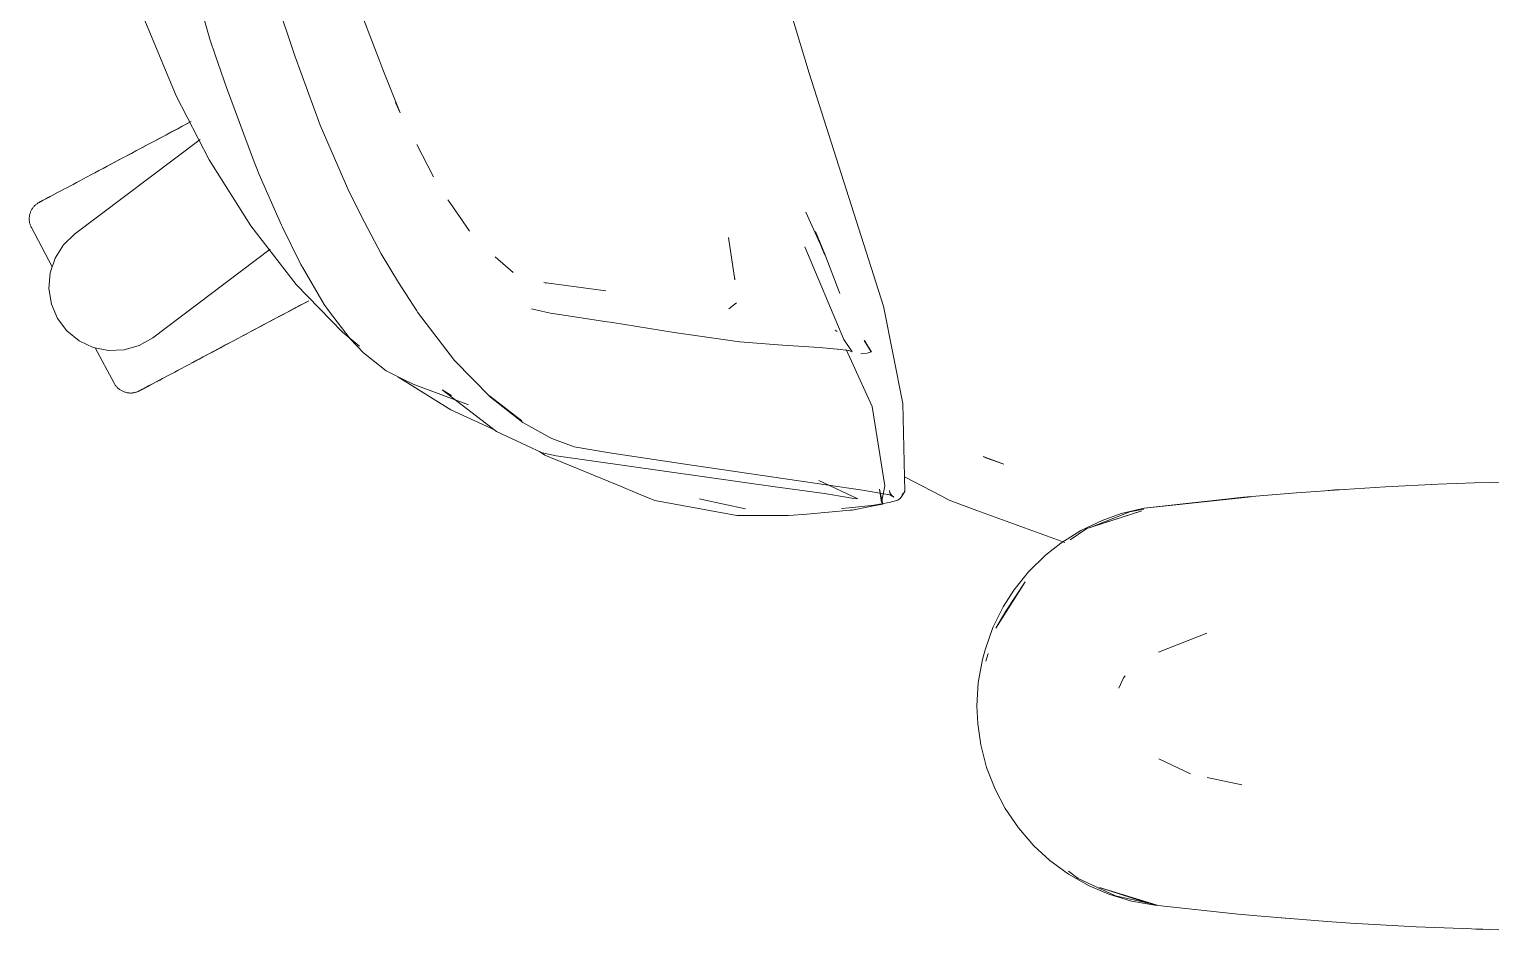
# Model space of a CAD drawing. Header units: millimetres. Extents: x 155927 to 295199, y -4084 to 97293.
# Drawn here: x 158257.8 to 158572.8, y 10098.9 to 10293 of the extents above; entities that cross this region are included whole.
import ezdxf

# ---------------------------------------------------------------- set-up
doc = ezdxf.new("R2010")
doc.units = ezdxf.units.MM
doc.header["$MEASUREMENT"] = 0
doc.layers.add('G-IMPT', color=8, linetype='CONTINUOUS', lineweight=9)
doc.layers.add('I-FURN', color=8, linetype='CONTINUOUS', lineweight=9)

msp = doc.modelspace()

# ---------------------------------------------------------------- linework, layer by layer
at = {"layer": 'G-IMPT'}
for p, q in [((158296.76, 10290.91), (158287.81, 10321.74)), ((158416.77, 10313.55), (158425.95, 10283.58)), ((158315.06, 10287.26), (158310.05, 10302.18)), ((158326.65, 10303.52), (158333.36, 10286.07)), ((158281.96, 10296.66), (158289.48, 10278.69)), ((158296.76, 10290.91), (158297.95, 10287.31)), ((158300.29, 10280.49), (158297.95, 10287.31)), ((158315.06, 10287.26), (158320.52, 10272.38)), ((158333.36, 10286.07), (158334.03, 10284.34)), ((158334.03, 10284.34), (158337.75, 10275.02)), ((158425.95, 10283.58), (158441.94, 10233.33)), ((158300.29, 10280.49), (158305.89, 10265.41)), ((158289.48, 10278.69), (158296.57, 10264.91)), ((158337.75, 10275.02), (158336.75, 10277.26)), ((158320.52, 10272.38), (158326.7, 10258.16)), ((158344.92, 10261.18), (158341.38, 10268.15)), ((158296.57, 10264.91), (158305.55, 10250.62)), ((158307.37, 10261.73), (158305.89, 10265.41)), ((158312.14, 10250.77), (158307.37, 10261.73)), ((158330.09, 10251.43), (158326.7, 10258.16)), ((158348.45, 10255.71), (158348.06, 10256.29)), ((158351.95, 10250.58), (158348.45, 10255.71)), ((158428.24, 10246.9), (158425.19, 10253.61)), ((158305.55, 10250.62), (158315.35, 10238.02)), ((158312.14, 10250.77), (158312.36, 10250.33)), ((158316.36, 10242.32), (158312.36, 10250.33)), ((158330.09, 10251.43), (158333.66, 10244.64)), ((158351.95, 10250.58), (158352.7, 10249.47)), ((158429.27, 10244.31), (158427.24, 10249.43)), ((158429.26, 10244.52), (158427.25, 10249.42)), ((158427.25, 10249.42), (158429.27, 10244.31)), ((158409.91, 10238.99), (158408.51, 10248.15)), ((158433.4, 10226.18), (158424.97, 10246.16)), ((158316.36, 10242.32), (158316.67, 10241.72)), ((158337.42, 10238.41), (158333.66, 10244.64)), ((158358.22, 10243.94), (158362.13, 10240.6)), ((158429.26, 10244.52), (158432.52, 10236.05)), ((158316.67, 10241.72), (158321.4, 10233.72)), ((158409.91, 10238.99), (158409.87, 10239.34)), ((158325.31, 10227.72), (158315.35, 10238.02)), ((158337.42, 10238.41), (158341.31, 10232.31)), ((158382.08, 10236.66), (158368.72, 10238.44)), ((158368.72, 10238.44), (158369.19, 10238.3)), ((158322.27, 10232.43), (158321.4, 10233.72)), ((158410.26, 10234.04), (158408.62, 10232.76)), ((158446.14, 10212.38), (158441.94, 10233.33)), ((158326.98, 10226.3), (158322.27, 10232.43)), ((158341.31, 10232.31), (158341.47, 10232.06)), ((158349.5, 10221.62), (158341.47, 10232.06)), ((158366.04, 10232.74), (158368.2, 10232.28)), ((158368.2, 10232.28), (158370.19, 10231.86)), ((158370.65, 10231.79), (158370.19, 10231.86)), ((158382.38, 10229.98), (158370.65, 10231.79)), ((158382.38, 10229.98), (158382.99, 10229.89)), ((158383.5, 10229.81), (158382.99, 10229.89)), ((158396.85, 10227.69), (158383.5, 10229.81)), ((158325.31, 10227.72), (158328.98, 10224.72)), ((158396.85, 10227.69), (158410.92, 10225.66)), ((158431.95, 10227.9), (158431.51, 10228.17)), ((158329.88, 10223.28), (158326.98, 10226.3)), ((158411, 10225.65), (158410.92, 10225.66)), ((158411, 10225.65), (158419.25, 10225.03)), ((158419.25, 10225.03), (158420.23, 10224.96)), ((158420.23, 10224.96), (158428.09, 10224.4)), ((158428.09, 10224.4), (158431.97, 10224.1)), ((158432.05, 10224.1), (158431.97, 10224.1)), ((158432.05, 10224.1), (158434.43, 10223.8)), ((158435.16, 10223.51), (158433.4, 10226.18)), ((158439.51, 10211.68), (158433.9, 10224.03)), ((158434.44, 10223.8), (158434.43, 10223.8)), ((158434.44, 10223.8), (158435.16, 10223.51)), ((158439.37, 10223.51), (158437.78, 10225.97)), ((158437.78, 10225.97), (158439.3, 10223.49)), ((158439.3, 10223.49), (158437.82, 10225.96)), ((158438.43, 10223.21), (158439.3, 10223.49)), ((158439.37, 10223.51), (158439.3, 10223.49)), ((158334.74, 10219.42), (158329.88, 10223.28)), ((158349.5, 10221.62), (158357.23, 10213.72)), ((158437.08, 10223.04), (158438.43, 10223.21)), ((158334.74, 10219.42), (158335.88, 10218.8)), ((158335.88, 10218.8), (158338.31, 10217.63)), ((158348.68, 10210.99), (158337.23, 10218.11)), ((158338.31, 10217.63), (158340.54, 10216.56)), ((158352.45, 10212.05), (158340.54, 10216.56)), ((158346.79, 10215.28), (158348.82, 10214.12)), ((158346.79, 10215.28), (158358.5, 10206.34)), ((158357.02, 10214.03), (158363.97, 10208.63)), ((158357.02, 10214.03), (158360.59, 10211.22)), ((158357.31, 10207.01), (158348.68, 10210.99)), ((158364.2, 10208.3), (158357.23, 10213.72)), ((158363.97, 10208.63), (158360.59, 10211.22)), ((158439.51, 10211.68), (158442.22, 10194.63)), ((158446.14, 10212.38), (158446.52, 10193.39)), ((158364.2, 10208.3), (158370.03, 10205.01)), ((158357.31, 10207.01), (158357.84, 10206.76)), ((158365.02, 10203.3), (158358.5, 10206.34)), ((158370.03, 10205.01), (158370.45, 10204.8)), ((158375.24, 10203.05), (158370.45, 10204.8)), ((158365.02, 10203.3), (158368.38, 10201.73)), ((158367.77, 10202.02), (158368.94, 10201.25)), ((158371.37, 10201.09), (158368.38, 10201.73)), ((158375.24, 10203.05), (158382.91, 10201.75)), ((158398.68, 10199.35), (158382.91, 10201.75)), ((158368.94, 10201.25), (158385.39, 10194.45)), ((158418.59, 10194.41), (158371.37, 10201.09)), ((158429.56, 10194.8), (158398.68, 10199.35)), ((158463.4, 10200.92), (158467.86, 10199.29)), ((158463.4, 10200.92), (158463.98, 10200.66)), ((158467.86, 10199.29), (158463.98, 10200.66)), ((158436.44, 10191.78), (158428.03, 10195.77)), ((158446.46, 10196.58), (158454.36, 10192.44)), ((158561.44, 10194.95), (158569.31, 10195.25)), ((158581.62, 10195.54), (158569.31, 10195.25)), ((158385.39, 10194.45), (158388.76, 10193.06)), ((158392.62, 10191.46), (158388.76, 10193.06)), ((158418.59, 10194.41), (158429.25, 10192.97)), ((158430.55, 10192.76), (158429.25, 10192.97)), ((158437.41, 10193.69), (158429.56, 10194.8)), ((158430.55, 10192.76), (158435.57, 10191.92)), ((158436.44, 10191.78), (158435.57, 10191.92)), ((158443.68, 10192.58), (158437.41, 10193.69)), ((158441.05, 10193.92), (158441.54, 10191.05)), ((158441.05, 10193.92), (158441.77, 10190.64)), ((158441.54, 10191.05), (158442.22, 10194.63)), ((158443.06, 10192.75), (158443.68, 10192.58)), ((158443.06, 10192.75), (158444.15, 10192.19)), ((158443.25, 10193.62), (158443.33, 10193.12)), ((158443.65, 10192.58), (158443.33, 10193.12)), ((158443.65, 10192.58), (158444.15, 10192.19)), ((158445, 10191.54), (158445.54, 10191.86)), ((158445.54, 10191.86), (158445.92, 10192.36)), ((158446.52, 10193.39), (158445.92, 10192.36)), ((158446.04, 10192.98), (158445.92, 10192.36)), ((158445.92, 10192.36), (158445.94, 10192.43)), ((158446.04, 10192.98), (158445.94, 10192.43)), ((158454.36, 10192.44), (158456.12, 10191.52)), ((158498.14, 10189.79), (158521.09, 10192.24)), ((158498.14, 10189.79), (158519.57, 10192.14)), ((158521.09, 10192.24), (158500.95, 10190.12)), ((158519.57, 10192.14), (158530.97, 10193.12)), ((158541.26, 10193.85), (158530.97, 10193.12)), ((158539.22, 10193.72), (158537.8, 10193.58)), ((158539.22, 10193.72), (158541.12, 10193.81)), ((158541.26, 10193.85), (158550.13, 10194.41)), ((158561.44, 10194.95), (158550.13, 10194.41)), ((158410.31, 10188.23), (158392.62, 10191.46)), ((158402.87, 10191.68), (158402.3, 10191.83)), ((158412.18, 10189.64), (158402.87, 10191.68)), ((158434.73, 10189.34), (158425.41, 10188.54)), ((158434.56, 10189.86), (158432.88, 10189.72)), ((158439.25, 10190.38), (158434.56, 10189.86)), ((158434.73, 10189.34), (158435.2, 10189.39)), ((158435.2, 10189.39), (158439.45, 10190.2)), ((158439.86, 10190.46), (158439.25, 10190.38)), ((158439.45, 10190.2), (158441.77, 10190.64)), ((158439.86, 10190.46), (158443.14, 10190.99)), ((158445, 10191.54), (158443.14, 10190.99)), ((158462.09, 10189.33), (158456.12, 10191.52)), ((158481.03, 10182.38), (158462.09, 10189.33)), ((158485.78, 10185.39), (158497.64, 10189.2)), ((158495.01, 10188.99), (158486.82, 10185.79)), ((158488.49, 10186.29), (158497.64, 10189.2)), ((158498.14, 10189.79), (158493.18, 10188.63)), ((158498.06, 10189.57), (158495.01, 10188.99)), ((158498.14, 10189.79), (158500.95, 10190.12)), ((158410.31, 10188.23), (158417.28, 10188.2)), ((158417.28, 10188.2), (158421.45, 10188.2)), ((158425.41, 10188.54), (158421.45, 10188.2)), ((158484.46, 10184.99), (158489.04, 10187.18)), ((158485.78, 10185.39), (158488.49, 10186.29)), ((158486.49, 10185.66), (158485.78, 10185.39)), ((158489.04, 10187.18), (158493.18, 10188.63)), ((158484.46, 10184.99), (158480.14, 10182.26)), ((158485.78, 10185.39), (158482.21, 10182.96)), ((158473.22, 10176.09), (158476.83, 10179.64)), ((158476.83, 10179.64), (158480.14, 10182.26)), ((158473.22, 10176.09), (158470.03, 10172.12)), ((158466.17, 10163.96), (158472.5, 10173.91)), ((158468.33, 10167.64), (158472.5, 10173.91)), ((158467.77, 10168.57), (158470.03, 10172.12)), ((158465.53, 10164.06), (158467.77, 10168.57)), ((158466.17, 10163.96), (158468.33, 10167.64)), ((158465.53, 10164.06), (158463.82, 10159.29)), ((158511.66, 10162.89), (158501.23, 10158.74)), ((158463.25, 10157.16), (158463.82, 10159.29)), ((158464.51, 10158.51), (158464, 10156.82)), ((158462.37, 10152.21), (158463.25, 10157.16)), ((158462.08, 10147.17), (158462.37, 10152.21)), ((158492.69, 10150.99), (158493.71, 10153.22)), ((158493.71, 10153.22), (158494, 10153.67)), ((158462.08, 10147.17), (158462.25, 10143.32)), ((158462.9, 10138.81), (158462.25, 10143.32)), ((158462.9, 10138.81), (158464.16, 10133.94)), ((158501.32, 10135.79), (158508.11, 10132.52)), ((158465.99, 10129.23), (158464.16, 10133.94)), ((158468.18, 10125.07), (158465.99, 10129.23)), ((158519.16, 10130.19), (158511.72, 10131.76)), ((158468.18, 10125.07), (158471.01, 10120.9)), ((158471.01, 10120.9), (158474.33, 10117.06)), ((158477.77, 10113.9), (158474.33, 10117.06)), ((158477.77, 10113.9), (158481.85, 10110.9)), ((158481.81, 10111.59), (158483.92, 10110)), ((158486.3, 10108.39), (158481.85, 10110.9)), ((158491.98, 10106.26), (158483.92, 10110)), ((158486.3, 10108.39), (158490.53, 10106.58)), ((158500.95, 10104.22), (158488.49, 10108.05)), ((158488.49, 10108.05), (158497.64, 10105.13)), ((158490.53, 10106.58), (158495.4, 10105.11)), ((158491.98, 10106.26), (158500.39, 10104.35)), ((158500.44, 10104.22), (158495.4, 10105.11)), ((158500.95, 10104.22), (158497.64, 10105.13)), ((158518.37, 10102.31), (158500.44, 10104.22)), ((158522.5, 10101.97), (158518.37, 10102.31)), ((158537.55, 10100.72), (158522.5, 10101.97)), ((158529.37, 10101.37), (158527.69, 10101.54)), ((158537.55, 10100.72), (158542.64, 10100.39)), ((158542.64, 10100.39), (158556.78, 10099.58)), ((158562.8, 10099.33), (158556.78, 10099.58)), ((158562.8, 10099.33), (158574.56, 10098.94)), ((158567.69, 10099.19), (158569.62, 10099.08)), ((158569.62, 10099.08), (158571.12, 10099.06))]:
    msp.add_line(p, q, dxfattribs=at)
at = {"layer": 'I-FURN'}
for p, q in [((158288.35, 10270.81), (158287.35, 10270.28)), ((158287.81, 10270.53), (158288.81, 10271.06)), ((158289.34, 10271.34), (158288.35, 10270.81)), ((158288.81, 10271.06), (158289.8, 10271.59)), ((158290.33, 10271.87), (158289.34, 10271.34)), ((158289.8, 10271.59), (158290.78, 10272.11)), ((158291.31, 10272.39), (158290.33, 10271.87)), ((158290.78, 10272.11), (158291.75, 10272.63)), ((158292.28, 10272.9), (158291.31, 10272.39)), ((158291.75, 10272.63), (158292.72, 10273.14)), ((158267.58, 10248.89), (158294.64, 10269.28)), ((158282.33, 10267.61), (158281.33, 10267.08)), ((158281.79, 10267.33), (158282.79, 10267.86)), ((158283.33, 10268.15), (158282.33, 10267.61)), ((158282.79, 10267.86), (158283.79, 10268.39)), ((158284.33, 10268.68), (158283.33, 10268.15)), ((158283.79, 10268.39), (158284.8, 10268.93)), ((158285.34, 10269.22), (158284.33, 10268.68)), ((158284.8, 10268.93), (158285.8, 10269.46)), ((158286.35, 10269.75), (158285.34, 10269.22)), ((158285.8, 10269.46), (158286.81, 10270)), ((158287.35, 10270.28), (158286.35, 10269.75)), ((158286.81, 10270), (158287.81, 10270.53)), ((158276.47, 10264.5), (158275.53, 10264)), ((158275.96, 10264.23), (158276.9, 10264.73)), ((158277.42, 10265), (158276.47, 10264.5)), ((158276.9, 10264.73), (158277.86, 10265.24)), ((158278.38, 10265.52), (158277.42, 10265)), ((158277.86, 10265.24), (158278.83, 10265.75)), ((158279.36, 10266.03), (158278.38, 10265.52)), ((158278.83, 10265.75), (158279.81, 10266.27)), ((158280.34, 10266.56), (158279.36, 10266.03)), ((158279.81, 10266.27), (158280.8, 10266.8)), ((158281.33, 10267.08), (158280.34, 10266.56)), ((158280.8, 10266.8), (158281.79, 10267.33)), ((158270.28, 10261.21), (158269.47, 10260.78)), ((158271.1, 10261.64), (158270.28, 10261.21)), ((158271.95, 10262.09), (158271.1, 10261.64)), ((158272.81, 10262.56), (158271.95, 10262.09)), ((158273.7, 10263.03), (158272.81, 10262.56)), ((158274.61, 10263.51), (158273.7, 10263.03)), ((158274.12, 10263.25), (158275.03, 10263.73)), ((158275.53, 10264), (158274.61, 10263.51)), ((158275.03, 10263.73), (158275.96, 10264.23)), ((158263.77, 10257.75), (158264.32, 10258.04)), ((158264.63, 10258.21), (158264.06, 10257.9)), ((158264.32, 10258.04), (158264.91, 10258.35)), ((158265.24, 10258.53), (158264.63, 10258.21)), ((158265.87, 10258.86), (158265.24, 10258.53)), ((158266.53, 10259.22), (158265.87, 10258.86)), ((158267.23, 10259.58), (158266.53, 10259.22)), ((158267.95, 10259.97), (158267.23, 10259.58)), ((158268.7, 10260.37), (158267.95, 10259.97)), ((158269.47, 10260.78), (158268.7, 10260.37)), ((158258.77, 10254.78), (158258.88, 10254.9)), ((158258.88, 10254.9), (158258.99, 10255.01)), ((158258.99, 10255.01), (158259.11, 10255.12)), ((158259.11, 10255.12), (158259.23, 10255.23)), ((158259.23, 10255.23), (158259.35, 10255.33)), ((158259.35, 10255.33), (158259.48, 10255.43)), ((158259.48, 10255.43), (158259.62, 10255.52)), ((158259.62, 10255.52), (158259.75, 10255.61)), ((158259.75, 10255.61), (158259.89, 10255.69)), ((158259.89, 10255.69), (158259.93, 10255.71)), ((158259.93, 10255.71), (158259.95, 10255.72)), ((158259.94, 10255.71), (158259.93, 10255.71)), ((158259.98, 10255.73), (158259.94, 10255.71)), ((158259.95, 10255.72), (158260.01, 10255.75)), ((158260.06, 10255.77), (158259.98, 10255.73)), ((158260.01, 10255.75), (158260.11, 10255.8)), ((158260.18, 10255.84), (158260.06, 10255.77)), ((158260.11, 10255.8), (158260.25, 10255.88)), ((158260.34, 10255.93), (158260.18, 10255.84)), ((158260.25, 10255.88), (158260.43, 10255.97)), ((158260.55, 10256.03), (158260.34, 10255.93)), ((158260.43, 10255.97), (158260.65, 10256.09)), ((158260.79, 10256.16), (158260.55, 10256.03)), ((158260.65, 10256.09), (158260.91, 10256.23)), ((158261.07, 10256.31), (158260.79, 10256.16)), ((158260.91, 10256.23), (158261.21, 10256.38)), ((158261.38, 10256.48), (158261.07, 10256.31)), ((158261.21, 10256.38), (158261.54, 10256.56)), ((158261.74, 10256.67), (158261.38, 10256.48)), ((158261.54, 10256.56), (158261.92, 10256.76)), ((158262.13, 10256.88), (158261.74, 10256.67)), ((158261.92, 10256.76), (158262.33, 10256.98)), ((158262.56, 10257.1), (158262.13, 10256.88)), ((158262.33, 10256.98), (158262.77, 10257.22)), ((158263.03, 10257.35), (158262.56, 10257.1)), ((158262.77, 10257.22), (158263.25, 10257.47)), ((158263.53, 10257.62), (158263.03, 10257.35)), ((158263.25, 10257.47), (158263.77, 10257.75)), ((158264.06, 10257.9), (158263.53, 10257.62)), ((158257.79, 10252.11), (158257.8, 10252.27)), ((158257.8, 10251.95), (158257.79, 10252.11)), ((158257.8, 10252.43), (158257.82, 10252.59)), ((158257.8, 10252.27), (158257.8, 10252.43)), ((158257.81, 10251.79), (158257.8, 10251.95)), ((158257.83, 10251.63), (158257.81, 10251.79)), ((158257.82, 10252.59), (158257.84, 10252.75)), ((158257.84, 10252.75), (158257.87, 10252.91)), ((158257.87, 10252.91), (158257.9, 10253.07)), ((158257.9, 10253.07), (158257.94, 10253.23)), ((158257.94, 10253.23), (158257.99, 10253.38)), ((158257.99, 10253.38), (158258.04, 10253.53)), ((158258.04, 10253.53), (158258.1, 10253.68)), ((158258.1, 10253.68), (158258.16, 10253.83)), ((158258.16, 10253.83), (158258.23, 10253.98)), ((158258.23, 10253.98), (158258.31, 10254.12)), ((158258.31, 10254.12), (158258.39, 10254.26)), ((158258.39, 10254.26), (158258.48, 10254.39)), ((158258.48, 10254.39), (158258.57, 10254.53)), ((158258.57, 10254.53), (158258.67, 10254.65)), ((158258.67, 10254.65), (158258.77, 10254.78)), ((158257.85, 10251.47), (158257.83, 10251.63)), ((158257.88, 10251.31), (158257.85, 10251.47)), ((158257.92, 10251.16), (158257.88, 10251.31)), ((158257.96, 10251), (158257.92, 10251.16)), ((158258.01, 10250.85), (158257.96, 10251)), ((158258.06, 10250.69), (158258.01, 10250.85)), ((158258.13, 10250.55), (158258.06, 10250.69)), ((158258.19, 10250.4), (158258.13, 10250.55)), ((158258.27, 10250.26), (158258.19, 10250.4)), ((158258.27, 10250.26), (158262.74, 10241.85)), ((158265.15, 10246.55), (158267.58, 10248.89)), ((158263.35, 10243.69), (158265.15, 10246.55)), ((158309.74, 10245.61), (158284.42, 10226.54)), ((158262.29, 10240.49), (158263.35, 10243.69)), ((158262.02, 10237.13), (158262.29, 10240.49)), ((158262.57, 10233.8), (158262.02, 10237.13)), ((158263.89, 10230.7), (158262.57, 10233.8)), ((158314.83, 10232.8), (158313.87, 10232.29)), ((158314.31, 10232.52), (158315.27, 10233.03)), ((158315.77, 10233.3), (158314.83, 10232.8)), ((158315.27, 10233.03), (158316.2, 10233.53)), ((158316.7, 10233.79), (158315.77, 10233.3)), ((158316.2, 10233.53), (158317.13, 10234.02)), ((158317.62, 10234.28), (158316.7, 10233.79)), ((158317.13, 10234.02), (158318.03, 10234.5)), ((158265.92, 10228), (158263.89, 10230.7)), ((158308.94, 10229.67), (158307.94, 10229.13)), ((158308.4, 10229.38), (158309.4, 10229.91)), ((158309.94, 10230.2), (158308.94, 10229.67)), ((158309.4, 10229.91), (158310.4, 10230.44)), ((158310.94, 10230.73), (158309.94, 10230.2)), ((158310.4, 10230.44), (158311.39, 10230.97)), ((158311.92, 10231.25), (158310.94, 10230.73)), ((158311.39, 10230.97), (158312.38, 10231.49)), ((158312.9, 10231.77), (158311.92, 10231.25)), ((158312.38, 10231.49), (158313.35, 10232.01)), ((158313.87, 10232.29), (158312.9, 10231.77)), ((158313.35, 10232.01), (158314.31, 10232.52)), ((158268.54, 10225.87), (158265.92, 10228)), ((158284.42, 10226.54), (158281.5, 10224.84)), ((158302.39, 10226.18), (158303.39, 10226.71)), ((158303.92, 10227), (158302.93, 10226.47)), ((158303.39, 10226.71), (158304.39, 10227.24)), ((158304.93, 10227.53), (158303.92, 10227)), ((158304.39, 10227.24), (158305.39, 10227.78)), ((158305.93, 10228.07), (158304.93, 10227.53)), ((158305.39, 10227.78), (158306.39, 10228.31)), ((158306.94, 10228.6), (158305.93, 10228.07)), ((158306.39, 10228.31), (158307.4, 10228.85)), ((158307.94, 10229.13), (158306.94, 10228.6)), ((158307.4, 10228.85), (158308.4, 10229.38)), ((158271.59, 10224.43), (158268.54, 10225.87)), ((158274.89, 10223.76), (158271.59, 10224.43)), ((158272.04, 10224.34), (158276.08, 10216.76)), ((158278.26, 10223.9), (158274.89, 10223.76)), ((158281.5, 10224.84), (158278.26, 10223.9)), ((158297.13, 10223.38), (158296.2, 10222.89)), ((158296.63, 10223.12), (158297.56, 10223.61)), ((158298.06, 10223.88), (158297.13, 10223.38)), ((158297.56, 10223.61), (158298.5, 10224.11)), ((158299.02, 10224.39), (158298.06, 10223.88)), ((158298.5, 10224.11), (158299.46, 10224.62)), ((158299.98, 10224.9), (158299.02, 10224.39)), ((158299.46, 10224.62), (158300.43, 10225.14)), ((158300.95, 10225.42), (158299.98, 10224.9)), ((158300.43, 10225.14), (158301.4, 10225.66)), ((158301.94, 10225.94), (158300.95, 10225.42)), ((158301.4, 10225.66), (158302.39, 10226.18)), ((158302.93, 10226.47), (158301.94, 10225.94)), ((158290.65, 10219.94), (158291.44, 10220.36)), ((158291.44, 10220.36), (158292.25, 10220.79)), ((158292.25, 10220.79), (158293.08, 10221.23)), ((158293.54, 10221.48), (158292.7, 10221.03)), ((158293.08, 10221.23), (158293.94, 10221.69)), ((158294.41, 10221.94), (158293.54, 10221.48)), ((158293.94, 10221.69), (158294.82, 10222.16)), ((158295.3, 10222.41), (158294.41, 10221.94)), ((158294.82, 10222.16), (158295.71, 10222.63)), ((158296.2, 10222.89), (158295.3, 10222.41)), ((158295.71, 10222.63), (158296.63, 10223.12)), ((158284.85, 10216.86), (158285.37, 10217.13)), ((158285.66, 10217.29), (158285.12, 10217)), ((158285.37, 10217.13), (158285.92, 10217.42)), ((158286.23, 10217.59), (158285.66, 10217.29)), ((158285.92, 10217.42), (158286.5, 10217.74)), ((158286.5, 10217.74), (158287.12, 10218.06)), ((158287.12, 10218.06), (158287.77, 10218.41)), ((158287.77, 10218.41), (158288.44, 10218.77)), ((158288.44, 10218.77), (158289.15, 10219.14)), ((158289.15, 10219.14), (158289.89, 10219.53)), ((158289.89, 10219.53), (158290.65, 10219.94)), ((158276.1, 10216.72), (158276.08, 10216.76)), ((158276.18, 10216.58), (158276.1, 10216.72)), ((158276.26, 10216.44), (158276.18, 10216.58)), ((158276.35, 10216.31), (158276.26, 10216.44)), ((158276.45, 10216.18), (158276.35, 10216.31)), ((158276.55, 10216.05), (158276.45, 10216.18)), ((158276.66, 10215.93), (158276.55, 10216.05)), ((158276.77, 10215.82), (158276.66, 10215.93)), ((158276.88, 10215.7), (158276.77, 10215.82)), ((158277, 10215.6), (158276.88, 10215.7)), ((158277.13, 10215.49), (158277, 10215.6)), ((158277.26, 10215.4), (158277.13, 10215.49)), ((158277.39, 10215.3), (158277.26, 10215.4)), ((158277.52, 10215.22), (158277.39, 10215.3)), ((158277.66, 10215.13), (158277.52, 10215.22)), ((158277.81, 10215.06), (158277.66, 10215.13)), ((158277.95, 10214.99), (158277.81, 10215.06)), ((158278.1, 10214.92), (158277.95, 10214.99)), ((158278.25, 10214.86), (158278.1, 10214.92)), ((158278.4, 10214.81), (158278.25, 10214.86)), ((158278.56, 10214.77), (158278.4, 10214.81)), ((158278.71, 10214.73), (158278.56, 10214.77)), ((158278.87, 10214.69), (158278.71, 10214.73)), ((158279.03, 10214.66), (158278.87, 10214.69)), ((158279.19, 10214.64), (158279.03, 10214.66)), ((158279.35, 10214.63), (158279.19, 10214.64)), ((158279.51, 10214.62), (158279.35, 10214.63)), ((158279.67, 10214.62), (158279.51, 10214.62)), ((158279.83, 10214.62), (158279.67, 10214.62)), ((158279.99, 10214.63), (158279.83, 10214.62)), ((158280.15, 10214.65), (158279.99, 10214.63)), ((158280.31, 10214.68), (158280.15, 10214.65)), ((158280.47, 10214.71), (158280.31, 10214.68)), ((158280.63, 10214.74), (158280.47, 10214.71)), ((158280.78, 10214.79), (158280.63, 10214.74)), ((158280.94, 10214.83), (158280.78, 10214.79)), ((158281.09, 10214.89), (158280.94, 10214.83)), ((158281.24, 10214.95), (158281.09, 10214.89)), ((158281.38, 10215.02), (158281.24, 10214.95)), ((158281.53, 10215.09), (158281.38, 10215.02)), ((158281.57, 10215.12), (158281.53, 10215.09)), ((158281.53, 10215.09), (158281.55, 10215.1)), ((158281.53, 10215.09), (158281.53, 10215.09)), ((158281.55, 10215.1), (158281.61, 10215.13)), ((158281.66, 10215.16), (158281.57, 10215.12)), ((158281.61, 10215.13), (158281.71, 10215.19)), ((158281.78, 10215.22), (158281.66, 10215.16)), ((158281.71, 10215.19), (158281.85, 10215.26)), ((158281.94, 10215.31), (158281.78, 10215.22)), ((158281.85, 10215.26), (158282.03, 10215.36)), ((158282.14, 10215.42), (158281.94, 10215.31)), ((158282.03, 10215.36), (158282.25, 10215.47)), ((158282.38, 10215.54), (158282.14, 10215.42)), ((158282.25, 10215.47), (158282.51, 10215.61)), ((158282.66, 10215.69), (158282.38, 10215.54)), ((158282.51, 10215.61), (158282.8, 10215.77)), ((158282.98, 10215.86), (158282.66, 10215.69)), ((158282.8, 10215.77), (158283.14, 10215.95)), ((158283.34, 10216.05), (158282.98, 10215.86)), ((158283.14, 10215.95), (158283.51, 10216.15)), ((158283.73, 10216.26), (158283.34, 10216.05)), ((158283.51, 10216.15), (158283.92, 10216.36)), ((158284.16, 10216.49), (158283.73, 10216.26)), ((158283.92, 10216.36), (158284.37, 10216.6)), ((158284.62, 10216.74), (158284.16, 10216.49)), ((158284.37, 10216.6), (158284.85, 10216.86)), ((158285.12, 10217), (158284.62, 10216.74))]:
    msp.add_line(p, q, dxfattribs=at)

doc.saveas('drawing.dxf')
